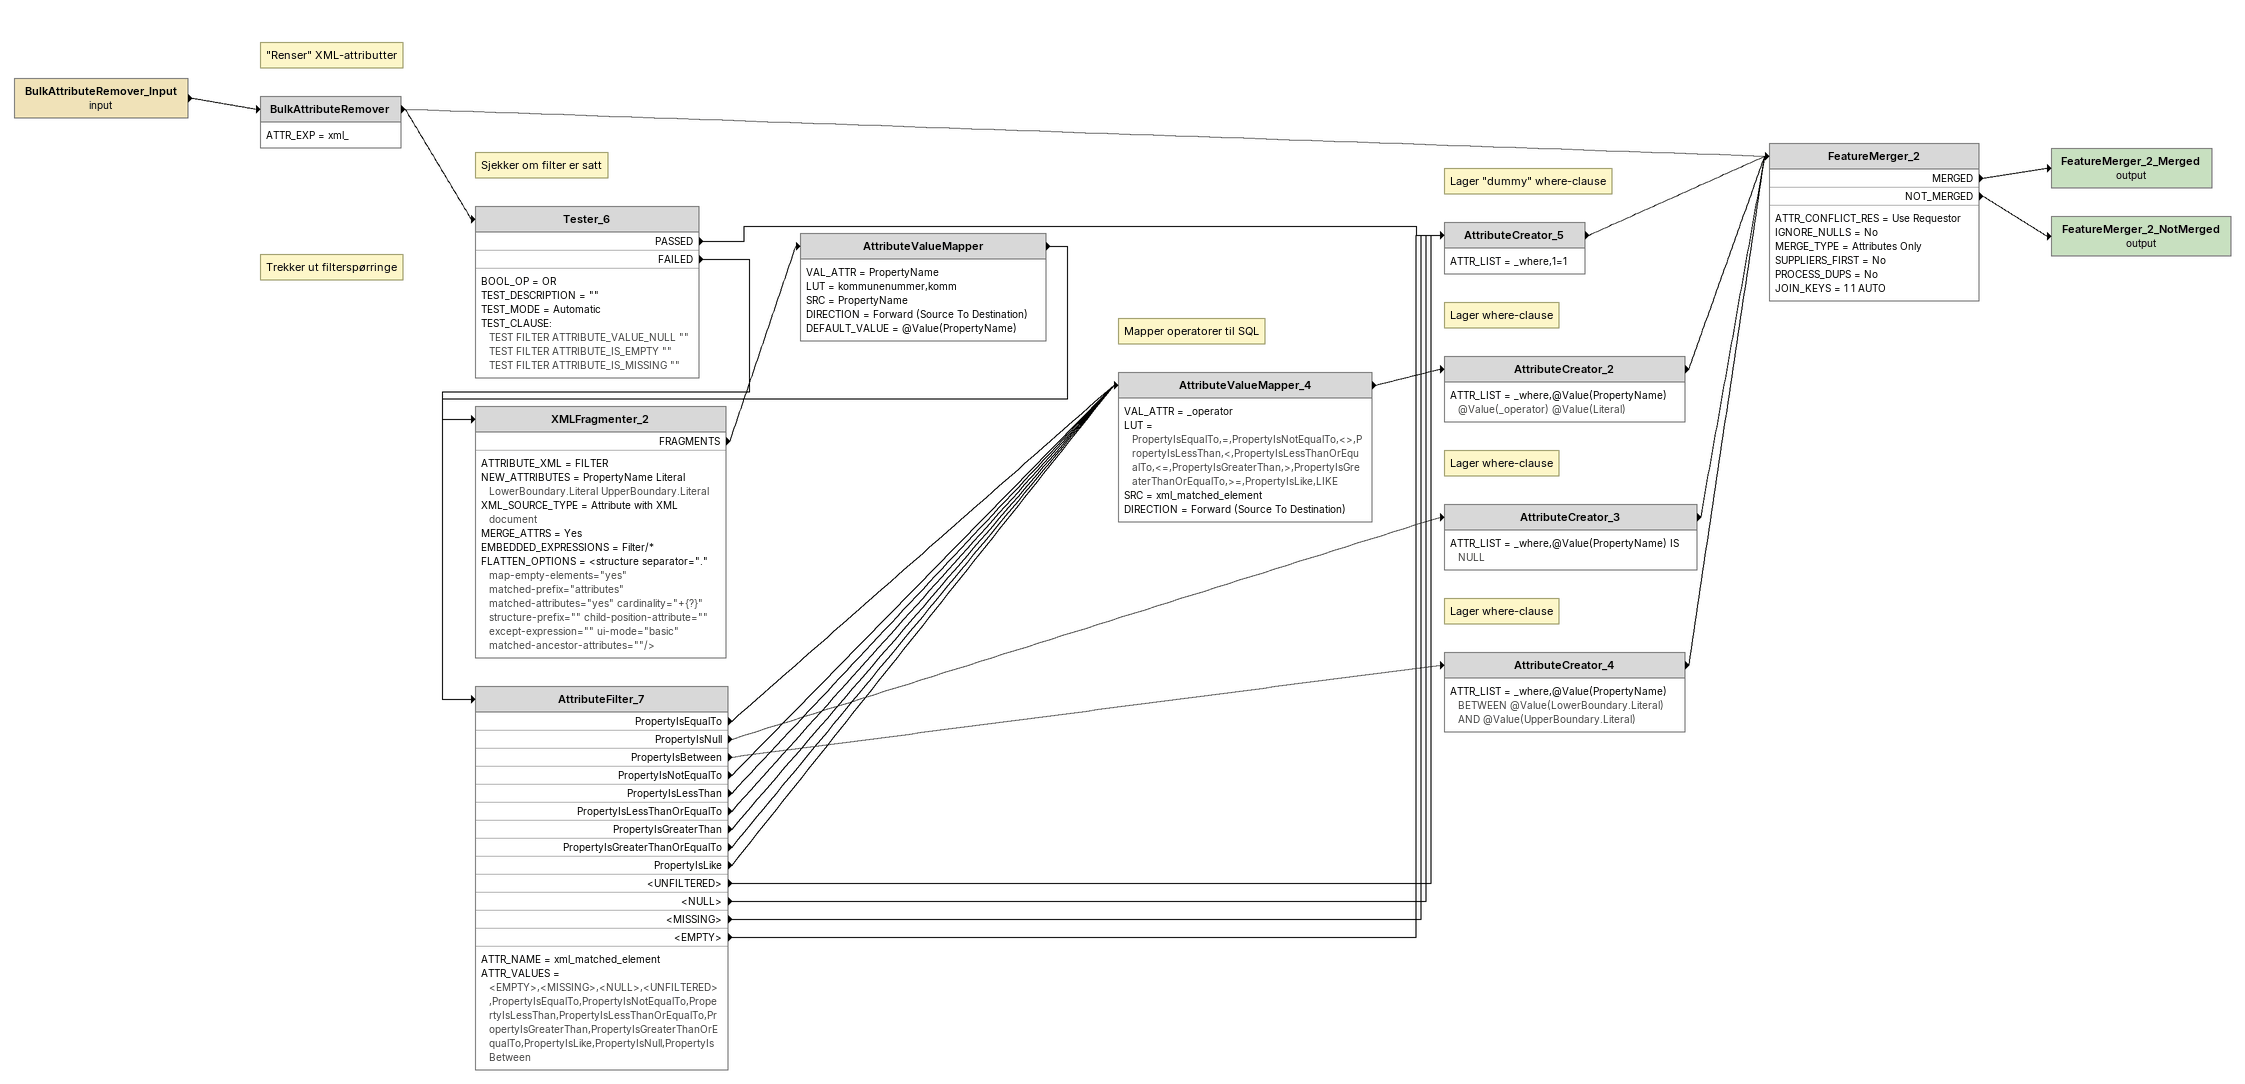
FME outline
BulkAttributeRemover_Input (input)
    -> BulkAttributeRemover
Note: "Renser" XML-attributter
BulkAttributeRemover
    ATTR_EXP = xml_
    -> Tester_6
    -> FeatureMerger_2
Note: Sjekker om filter er satt
Tester_6
    BOOL_OP = OR
    TEST_DESCRIPTION = ""
    TEST_MODE = Automatic
    TEST_CLAUSE:
      TEST FILTER ATTRIBUTE_VALUE_NULL ""
      TEST FILTER ATTRIBUTE_IS_EMPTY ""
      TEST FILTER ATTRIBUTE_IS_MISSING ""
    PASSED -> AttributeCreator_5
    FAILED -> XMLFragmenter_2
Note: Trekker ut filterspørringe
XMLFragmenter_2
    ATTRIBUTE_XML = FILTER
    NEW_ATTRIBUTES = PropertyName Literal LowerBoundary.Literal UpperBoundary.Literal
    XML_SOURCE_TYPE = Attribute with XML document
    MERGE_ATTRS = Yes
    EMBEDDED_EXPRESSIONS = Filter/*
    FLATTEN_OPTIONS = <structure separator="." map-empty-elements="yes" matched-prefix="attributes" matched-attributes="yes" cardinality="+{?}" structure-prefix="" child-position-attribute="" except-expression="" ui-mode="basic" matched-ancestor-attributes=""/>
    FRAGMENTS -> AttributeValueMapper
AttributeValueMapper
    VAL_ATTR = PropertyName
    LUT = kommunenummer,komm
    SRC = PropertyName
    DIRECTION = Forward (Source To Destination)
    DEFAULT_VALUE = @Value(PropertyName)
    -> AttributeFilter_7
AttributeFilter_7
    ATTR_NAME = xml_matched_element
    ATTR_VALUES = <EMPTY>,<MISSING>,<NULL>,<UNFILTERED>,PropertyIsEqualTo,PropertyIsNotEqualTo,PropertyIsLessThan,PropertyIsLessThanOrEqualTo,PropertyIsGreaterThan,PropertyIsGreaterThanOrEqualTo,PropertyIsLike,PropertyIsNull,PropertyIsBetween
    PropertyIsEqualTo -> AttributeValueMapper_4
    PropertyIsNull -> AttributeCreator_3
    PropertyIsBetween -> AttributeCreator_4
    PropertyIsNotEqualTo -> AttributeValueMapper_4
    PropertyIsLessThan -> AttributeValueMapper_4
    PropertyIsLessThanOrEqualTo -> AttributeValueMapper_4
    PropertyIsGreaterThan -> AttributeValueMapper_4
    PropertyIsGreaterThanOrEqualTo -> AttributeValueMapper_4
    PropertyIsLike -> AttributeValueMapper_4
    <UNFILTERED> -> AttributeCreator_5
    <NULL> -> AttributeCreator_5
    <MISSING> -> AttributeCreator_5
    <EMPTY> -> AttributeCreator_5
Note: Lager "dummy" where-clause
AttributeCreator_5
    ATTR_LIST = _where,1=1
    -> FeatureMerger_2
Note: Mapper operatorer til SQL
AttributeValueMapper_4
    VAL_ATTR = _operator
    LUT = PropertyIsEqualTo,=,PropertyIsNotEqualTo,<>,PropertyIsLessThan,<,PropertyIsLessThanOrEqualTo,<=,PropertyIsGreaterThan,>,PropertyIsGreaterThanOrEqualTo,>=,PropertyIsLike,LIKE
    SRC = xml_matched_element
    DIRECTION = Forward (Source To Destination)
    -> AttributeCreator_2
Note: Lager where-clause
AttributeCreator_2
    ATTR_LIST = _where,@Value(PropertyName) @Value(_operator) @Value(Literal)
    -> FeatureMerger_2
Note: Lager where-clause
AttributeCreator_3
    ATTR_LIST = _where,@Value(PropertyName) IS NULL
    -> FeatureMerger_2
Note: Lager where-clause
AttributeCreator_4
    ATTR_LIST = _where,@Value(PropertyName) BETWEEN @Value(LowerBoundary.Literal) AND @Value(UpperBoundary.Literal)
    -> FeatureMerger_2
FeatureMerger_2
    ATTR_CONFLICT_RES = Use Requestor
    IGNORE_NULLS = No
    MERGE_TYPE = Attributes Only
    SUPPLIERS_FIRST = No
    PROCESS_DUPS = No
    JOIN_KEYS = 1 1 AUTO
    MERGED -> FeatureMerger_2_Merged (output)
    NOT_MERGED -> FeatureMerger_2_NotMerged (output)
FeatureMerger_2_Merged (output)
FeatureMerger_2_NotMerged (output)
